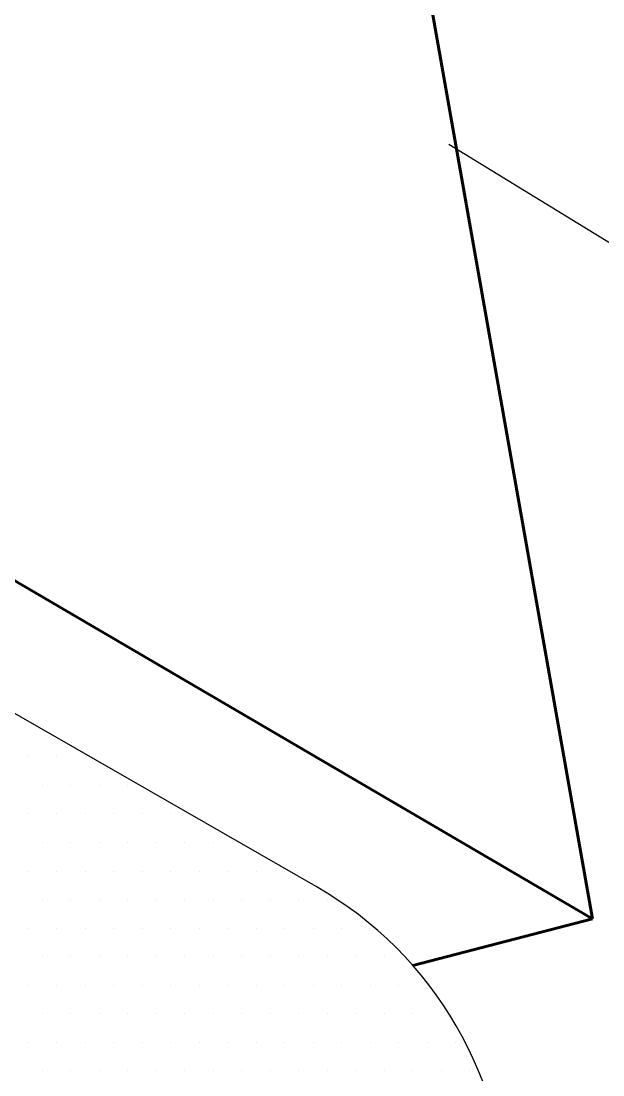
# Model space of a CAD drawing. Extents: x -1392 to 5791, y -3809 to 1722.
# Drawn here: x -136.1 to -108.52, y -1690.21 to -1640.3 of the extents above; entities that cross this region are included whole.
import ezdxf

# ---------------------------------------------------------------- set-up
doc = ezdxf.new("R2010")
doc.units = 0
doc.header["$MEASUREMENT"] = 0
for name, color, linetype, lineweight in [('.ATI-HATCH', 7, 'Continuous', 0), ('G-ANNO-TTLB', 7, 'Continuous', 0), ('TYVEK', 7, 'Continuous', 0), ('WALL SCRATCH', 7, 'Continuous', 0)]:
    doc.layers.add(name, color=color, linetype=linetype, lineweight=lineweight)

# ---------------------------------------------------------------- blocks, each defined once
blk = doc.blocks.new('Block_127')
at = {"layer": '.ATI-HATCH'}
blk.add_open_spline([(-220.153, -1658.718), (-220.153, -1658.718), (-220.153, -1642.018), (-220.153, -1642.018), (-220.153, -1642.018), (-137.561, -1690.421), (-137.561, -1690.421), (-137.561, -1690.421), (-137.566, -1707.121), (-137.566, -1707.121), (-137.566, -1707.121), (-113.039, -1721.492), (-113.039, -1721.492), (-113.039, -1721.492), (-113.039, -1696.927), (-113.039, -1696.927), (-113.039, -1690.467), (-116.501, -1684.502), (-122.11, -1681.297), (-122.11, -1681.297), (-231.51, -1618.519), (-231.51, -1618.519), (-235.827, -1616.052), (-241.325, -1617.552), (-243.792, -1621.868), (-244.569, -1623.228), (-244.977, -1624.768), (-244.977, -1626.334), (-244.977, -1626.334), (-244.977, -1644.169), (-244.977, -1644.169), (-244.977, -1644.169), (-220.123, -1658.735), (-220.123, -1658.735), (-220.123, -1658.735), (-220.153, -1658.718), (-220.153, -1658.718)], degree=3, knots=[0, 0, 0, 0, 1, 1, 1, 2, 2, 2, 3, 3, 3, 4, 4, 4, 5, 5, 5, 6, 6, 6, 7, 7, 7, 8, 8, 8, 9, 9, 9, 10, 10, 10, 11, 11, 11, 12, 12, 12, 12], dxfattribs=at)
at = {"layer": '.ATI-HATCH', "color": 8, "lineweight": 0, "true_color": 0x808080}
for points in [[(-135.758, -1675.156), (-135.758, -1675.156), (-135.758, -1675.156), (-135.758, -1675.156)], [(-134.408, -1675.156), (-134.408, -1675.156), (-134.408, -1675.156), (-134.408, -1675.156)], [(-133.058, -1675.156), (-133.058, -1675.156), (-133.058, -1675.156), (-133.058, -1675.156)], [(-135.083, -1676.506), (-135.083, -1676.506), (-135.083, -1676.506), (-135.083, -1676.506)], [(-133.733, -1676.506), (-133.733, -1676.506), (-133.733, -1676.506), (-133.733, -1676.506)], [(-132.383, -1676.506), (-132.383, -1676.506), (-132.383, -1676.506), (-132.383, -1676.506)], [(-131.033, -1676.506), (-131.033, -1676.506), (-131.033, -1676.506), (-131.033, -1676.506)], [(-135.758, -1677.856), (-135.758, -1677.856), (-135.758, -1677.856), (-135.758, -1677.856)], [(-134.408, -1677.856), (-134.408, -1677.856), (-134.408, -1677.856), (-134.408, -1677.856)], [(-133.058, -1677.856), (-133.058, -1677.856), (-133.058, -1677.856), (-133.058, -1677.856)], [(-131.708, -1677.856), (-131.708, -1677.856), (-131.708, -1677.856), (-131.708, -1677.856)], [(-130.358, -1677.856), (-130.358, -1677.856), (-130.358, -1677.856), (-130.358, -1677.856)], [(-129.007, -1677.856), (-129.007, -1677.856), (-129.007, -1677.856), (-129.007, -1677.856)], [(-135.083, -1679.206), (-135.083, -1679.206), (-135.083, -1679.206), (-135.083, -1679.206)], [(-133.733, -1679.206), (-133.733, -1679.206), (-133.733, -1679.206), (-133.733, -1679.206)], [(-132.383, -1679.206), (-132.383, -1679.206), (-132.383, -1679.206), (-132.383, -1679.206)], [(-131.033, -1679.206), (-131.033, -1679.206), (-131.033, -1679.206), (-131.033, -1679.206)], [(-129.683, -1679.206), (-129.683, -1679.206), (-129.683, -1679.206), (-129.683, -1679.206)], [(-128.332, -1679.206), (-128.332, -1679.206), (-128.332, -1679.206), (-128.332, -1679.206)], [(-126.982, -1679.206), (-126.982, -1679.206), (-126.982, -1679.206), (-126.982, -1679.206)], [(-135.758, -1680.556), (-135.758, -1680.556), (-135.758, -1680.556), (-135.758, -1680.556)], [(-134.408, -1680.556), (-134.408, -1680.556), (-134.408, -1680.556), (-134.408, -1680.556)], [(-133.058, -1680.556), (-133.058, -1680.556), (-133.058, -1680.556), (-133.058, -1680.556)], [(-131.708, -1680.556), (-131.708, -1680.556), (-131.708, -1680.556), (-131.708, -1680.556)], [(-130.358, -1680.556), (-130.358, -1680.556), (-130.358, -1680.556), (-130.358, -1680.556)], [(-129.007, -1680.556), (-129.007, -1680.556), (-129.007, -1680.556), (-129.007, -1680.556)], [(-127.657, -1680.556), (-127.657, -1680.556), (-127.657, -1680.556), (-127.657, -1680.556)], [(-126.307, -1680.556), (-126.307, -1680.556), (-126.307, -1680.556), (-126.307, -1680.556)], [(-124.957, -1680.556), (-124.957, -1680.556), (-124.957, -1680.556), (-124.957, -1680.556)], [(-123.607, -1680.556), (-123.607, -1680.556), (-123.607, -1680.556), (-123.607, -1680.556)], [(-135.083, -1681.907), (-135.083, -1681.907), (-135.083, -1681.907), (-135.083, -1681.907)], [(-133.733, -1681.907), (-133.733, -1681.907), (-133.733, -1681.907), (-133.733, -1681.907)], [(-132.383, -1681.907), (-132.383, -1681.907), (-132.383, -1681.907), (-132.383, -1681.907)], [(-131.033, -1681.907), (-131.033, -1681.907), (-131.033, -1681.907), (-131.033, -1681.907)], [(-129.683, -1681.907), (-129.683, -1681.907), (-129.683, -1681.907), (-129.683, -1681.907)], [(-128.332, -1681.907), (-128.332, -1681.907), (-128.332, -1681.907), (-128.332, -1681.907)], [(-126.982, -1681.907), (-126.982, -1681.907), (-126.982, -1681.907), (-126.982, -1681.907)], [(-125.632, -1681.907), (-125.632, -1681.907), (-125.632, -1681.907), (-125.632, -1681.907)], [(-124.282, -1681.907), (-124.282, -1681.907), (-124.282, -1681.907), (-124.282, -1681.907)], [(-122.932, -1681.907), (-122.932, -1681.907), (-122.932, -1681.907), (-122.932, -1681.907)], [(-121.581, -1681.907), (-121.581, -1681.907), (-121.581, -1681.907), (-121.581, -1681.907)], [(-135.758, -1683.257), (-135.758, -1683.257), (-135.758, -1683.257), (-135.758, -1683.257)], [(-134.408, -1683.257), (-134.408, -1683.257), (-134.408, -1683.257), (-134.408, -1683.257)], [(-133.058, -1683.257), (-133.058, -1683.257), (-133.058, -1683.257), (-133.058, -1683.257)], [(-131.708, -1683.257), (-131.708, -1683.257), (-131.708, -1683.257), (-131.708, -1683.257)], [(-130.358, -1683.257), (-130.358, -1683.257), (-130.358, -1683.257), (-130.358, -1683.257)], [(-129.007, -1683.257), (-129.007, -1683.257), (-129.007, -1683.257), (-129.007, -1683.257)], [(-127.657, -1683.257), (-127.657, -1683.257), (-127.657, -1683.257), (-127.657, -1683.257)], [(-126.307, -1683.257), (-126.307, -1683.257), (-126.307, -1683.257), (-126.307, -1683.257)], [(-124.957, -1683.257), (-124.957, -1683.257), (-124.957, -1683.257), (-124.957, -1683.257)], [(-123.607, -1683.257), (-123.607, -1683.257), (-123.607, -1683.257), (-123.607, -1683.257)], [(-122.256, -1683.257), (-122.256, -1683.257), (-122.256, -1683.257), (-122.256, -1683.257)], [(-120.906, -1683.257), (-120.906, -1683.257), (-120.906, -1683.257), (-120.906, -1683.257)], [(-119.556, -1683.257), (-119.556, -1683.257), (-119.556, -1683.257), (-119.556, -1683.257)], [(-135.083, -1684.607), (-135.083, -1684.607), (-135.083, -1684.607), (-135.083, -1684.607)], [(-133.733, -1684.607), (-133.733, -1684.607), (-133.733, -1684.607), (-133.733, -1684.607)], [(-132.383, -1684.607), (-132.383, -1684.607), (-132.383, -1684.607), (-132.383, -1684.607)], [(-131.033, -1684.607), (-131.033, -1684.607), (-131.033, -1684.607), (-131.033, -1684.607)], [(-129.683, -1684.607), (-129.683, -1684.607), (-129.683, -1684.607), (-129.683, -1684.607)], [(-128.332, -1684.607), (-128.332, -1684.607), (-128.332, -1684.607), (-128.332, -1684.607)], [(-126.982, -1684.607), (-126.982, -1684.607), (-126.982, -1684.607), (-126.982, -1684.607)], [(-125.632, -1684.607), (-125.632, -1684.607), (-125.632, -1684.607), (-125.632, -1684.607)], [(-124.282, -1684.607), (-124.282, -1684.607), (-124.282, -1684.607), (-124.282, -1684.607)], [(-122.932, -1684.607), (-122.932, -1684.607), (-122.932, -1684.607), (-122.932, -1684.607)], [(-121.581, -1684.607), (-121.581, -1684.607), (-121.581, -1684.607), (-121.581, -1684.607)], [(-120.231, -1684.607), (-120.231, -1684.607), (-120.231, -1684.607), (-120.231, -1684.607)], [(-118.881, -1684.607), (-118.881, -1684.607), (-118.881, -1684.607), (-118.881, -1684.607)], [(-135.758, -1685.957), (-135.758, -1685.957), (-135.758, -1685.957), (-135.758, -1685.957)], [(-134.408, -1685.957), (-134.408, -1685.957), (-134.408, -1685.957), (-134.408, -1685.957)], [(-133.058, -1685.957), (-133.058, -1685.957), (-133.058, -1685.957), (-133.058, -1685.957)], [(-131.708, -1685.957), (-131.708, -1685.957), (-131.708, -1685.957), (-131.708, -1685.957)], [(-130.358, -1685.957), (-130.358, -1685.957), (-130.358, -1685.957), (-130.358, -1685.957)], [(-129.007, -1685.957), (-129.007, -1685.957), (-129.007, -1685.957), (-129.007, -1685.957)], [(-127.657, -1685.957), (-127.657, -1685.957), (-127.657, -1685.957), (-127.657, -1685.957)], [(-126.307, -1685.957), (-126.307, -1685.957), (-126.307, -1685.957), (-126.307, -1685.957)], [(-124.957, -1685.957), (-124.957, -1685.957), (-124.957, -1685.957), (-124.957, -1685.957)], [(-123.607, -1685.957), (-123.607, -1685.957), (-123.607, -1685.957), (-123.607, -1685.957)], [(-122.256, -1685.957), (-122.256, -1685.957), (-122.256, -1685.957), (-122.256, -1685.957)], [(-120.906, -1685.957), (-120.906, -1685.957), (-120.906, -1685.957), (-120.906, -1685.957)], [(-119.556, -1685.957), (-119.556, -1685.957), (-119.556, -1685.957), (-119.556, -1685.957)], [(-118.206, -1685.957), (-118.206, -1685.957), (-118.206, -1685.957), (-118.206, -1685.957)], [(-116.856, -1685.957), (-116.856, -1685.957), (-116.856, -1685.957), (-116.856, -1685.957)], [(-135.083, -1687.307), (-135.083, -1687.307), (-135.083, -1687.307), (-135.083, -1687.307)], [(-133.733, -1687.307), (-133.733, -1687.307), (-133.733, -1687.307), (-133.733, -1687.307)], [(-132.383, -1687.307), (-132.383, -1687.307), (-132.383, -1687.307), (-132.383, -1687.307)], [(-131.033, -1687.307), (-131.033, -1687.307), (-131.033, -1687.307), (-131.033, -1687.307)], [(-129.683, -1687.307), (-129.683, -1687.307), (-129.683, -1687.307), (-129.683, -1687.307)], [(-128.332, -1687.307), (-128.332, -1687.307), (-128.332, -1687.307), (-128.332, -1687.307)], [(-126.982, -1687.307), (-126.982, -1687.307), (-126.982, -1687.307), (-126.982, -1687.307)], [(-125.632, -1687.307), (-125.632, -1687.307), (-125.632, -1687.307), (-125.632, -1687.307)], [(-124.282, -1687.307), (-124.282, -1687.307), (-124.282, -1687.307), (-124.282, -1687.307)], [(-122.932, -1687.307), (-122.932, -1687.307), (-122.932, -1687.307), (-122.932, -1687.307)], [(-121.581, -1687.307), (-121.581, -1687.307), (-121.581, -1687.307), (-121.581, -1687.307)], [(-120.231, -1687.307), (-120.231, -1687.307), (-120.231, -1687.307), (-120.231, -1687.307)], [(-118.881, -1687.307), (-118.881, -1687.307), (-118.881, -1687.307), (-118.881, -1687.307)], [(-117.531, -1687.307), (-117.531, -1687.307), (-117.531, -1687.307), (-117.531, -1687.307)], [(-116.181, -1687.307), (-116.181, -1687.307), (-116.181, -1687.307), (-116.181, -1687.307)], [(-135.758, -1688.658), (-135.758, -1688.658), (-135.758, -1688.658), (-135.758, -1688.658)], [(-134.408, -1688.658), (-134.408, -1688.658), (-134.408, -1688.658), (-134.408, -1688.658)], [(-133.058, -1688.658), (-133.058, -1688.658), (-133.058, -1688.658), (-133.058, -1688.658)], [(-131.708, -1688.658), (-131.708, -1688.658), (-131.708, -1688.658), (-131.708, -1688.658)], [(-130.358, -1688.658), (-130.358, -1688.658), (-130.358, -1688.658), (-130.358, -1688.658)], [(-129.007, -1688.658), (-129.007, -1688.658), (-129.007, -1688.658), (-129.007, -1688.658)], [(-127.657, -1688.658), (-127.657, -1688.658), (-127.657, -1688.658), (-127.657, -1688.658)], [(-126.307, -1688.658), (-126.307, -1688.658), (-126.307, -1688.658), (-126.307, -1688.658)], [(-124.957, -1688.658), (-124.957, -1688.658), (-124.957, -1688.658), (-124.957, -1688.658)], [(-123.607, -1688.658), (-123.607, -1688.658), (-123.607, -1688.658), (-123.607, -1688.658)], [(-122.256, -1688.658), (-122.256, -1688.658), (-122.256, -1688.658), (-122.256, -1688.658)], [(-120.906, -1688.658), (-120.906, -1688.658), (-120.906, -1688.658), (-120.906, -1688.658)], [(-119.556, -1688.658), (-119.556, -1688.658), (-119.556, -1688.658), (-119.556, -1688.658)], [(-118.206, -1688.658), (-118.206, -1688.658), (-118.206, -1688.658), (-118.206, -1688.658)], [(-116.856, -1688.658), (-116.856, -1688.658), (-116.856, -1688.658), (-116.856, -1688.658)], [(-115.505, -1688.658), (-115.505, -1688.658), (-115.505, -1688.658), (-115.505, -1688.658)], [(-135.083, -1690.008), (-135.083, -1690.008), (-135.083, -1690.008), (-135.083, -1690.008)], [(-133.733, -1690.008), (-133.733, -1690.008), (-133.733, -1690.008), (-133.733, -1690.008)], [(-132.383, -1690.008), (-132.383, -1690.008), (-132.383, -1690.008), (-132.383, -1690.008)], [(-131.033, -1690.008), (-131.033, -1690.008), (-131.033, -1690.008), (-131.033, -1690.008)], [(-129.683, -1690.008), (-129.683, -1690.008), (-129.683, -1690.008), (-129.683, -1690.008)], [(-128.332, -1690.008), (-128.332, -1690.008), (-128.332, -1690.008), (-128.332, -1690.008)], [(-126.982, -1690.008), (-126.982, -1690.008), (-126.982, -1690.008), (-126.982, -1690.008)], [(-125.632, -1690.008), (-125.632, -1690.008), (-125.632, -1690.008), (-125.632, -1690.008)], [(-124.282, -1690.008), (-124.282, -1690.008), (-124.282, -1690.008), (-124.282, -1690.008)], [(-122.932, -1690.008), (-122.932, -1690.008), (-122.932, -1690.008), (-122.932, -1690.008)], [(-121.581, -1690.008), (-121.581, -1690.008), (-121.581, -1690.008), (-121.581, -1690.008)], [(-120.231, -1690.008), (-120.231, -1690.008), (-120.231, -1690.008), (-120.231, -1690.008)], [(-118.881, -1690.008), (-118.881, -1690.008), (-118.881, -1690.008), (-118.881, -1690.008)], [(-117.531, -1690.008), (-117.531, -1690.008), (-117.531, -1690.008), (-117.531, -1690.008)], [(-116.181, -1690.008), (-116.181, -1690.008), (-116.181, -1690.008), (-116.181, -1690.008)], [(-114.83, -1690.008), (-114.83, -1690.008), (-114.83, -1690.008), (-114.83, -1690.008)]]:
    blk.add_open_spline(points, degree=3, dxfattribs=at)

msp = doc.modelspace()

# ---------------------------------------------------------------- hatches: boundary and pattern name
at = {"layer": 'G-ANNO-TTLB', "true_color": 0xff00ff, "transparency": 33554687}
h = msp.add_hatch(color=6, dxfattribs=at)
edge = h.paths.add_edge_path()
edge.add_spline(control_points=[(1773.018, -3692.604), (1773.018, -3692.604), (-1156.5, -3692.604), (-1156.5, -3692.604), (-1156.5, -3692.604), (-1156.5, -1235.604), (-1156.5, -1235.604), (-1156.5, -1235.604), (1773.018, -1235.604), (1773.018, -1235.604), (1773.018, -1235.604), (1773.018, -3692.604), (1773.018, -3692.604)], knot_values=[0, 0, 0, 0, 1, 1, 1, 2, 2, 2, 3, 3, 3, 4, 4, 4, 4], degree=3, periodic=0)
edge = h.paths.add_edge_path()
edge.add_spline(control_points=[(-1147.5, -1244.604), (-1147.5, -1244.604), (-1147.5, -3683.604), (-1147.5, -3683.604), (-1147.5, -3683.604), (1764.018, -3683.604), (1764.018, -3683.604), (1764.018, -3683.604), (1764.018, -1244.604), (1764.018, -1244.604), (1764.018, -1244.604), (-1147.5, -1244.604), (-1147.5, -1244.604)], knot_values=[0, 0, 0, 0, 1, 1, 1, 2, 2, 2, 3, 3, 3, 4, 4, 4, 4], degree=3, periodic=0)
edge.add_line((-1147.5, -1244.604), (-1147.5, -1244.604))

# ---------------------------------------------------------------- linework, layer by layer
at = {"layer": 'G-ANNO-TTLB'}
for points in [[(1773.018, -3692.604), (1773.018, -3692.604), (-1156.5, -3692.604), (-1156.5, -3692.604), (-1156.5, -3692.604), (-1156.5, -1235.604), (-1156.5, -1235.604), (-1156.5, -1235.604), (1773.018, -1235.604), (1773.018, -1235.604), (1773.018, -1235.604), (1773.018, -3692.604), (1773.018, -3692.604)], [(-1147.5, -1244.604), (-1147.5, -1244.604), (-1147.5, -3683.604), (-1147.5, -3683.604), (-1147.5, -3683.604), (1764.018, -3683.604), (1764.018, -3683.604), (1764.018, -3683.604), (1764.018, -1244.604), (1764.018, -1244.604), (1764.018, -1244.604), (-1147.5, -1244.604), (-1147.5, -1244.604)]]:
    msp.add_open_spline(points, degree=3, knots=[0, 0, 0, 0, 1, 1, 1, 2, 2, 2, 3, 3, 3, 4, 4, 4, 4], dxfattribs=at)
at = {"layer": 'TYVEK', "color": 18, "lineweight": 60, "true_color": 0x000000}
for p, q in [((-109.015, -1682.815), (-243.885, -1604.056)), ((-109.015, -1682.815), (-118.836, -1627.281)), ((-117.528, -1685.033), (-109.015, -1682.815))]:
    msp.add_line(p, q, dxfattribs=at)
at = {"layer": 'TYVEK', "color": 4, "lineweight": 25, "true_color": 0x00ffff}
msp.add_open_spline([(-113.039, -1721.492), (-113.039, -1721.492), (-113.039, -1696.927), (-113.039, -1696.927), (-113.039, -1690.467), (-116.501, -1684.502), (-122.11, -1681.297), (-122.11, -1681.297), (-231.51, -1618.519), (-231.51, -1618.519), (-235.827, -1616.052), (-241.325, -1617.552), (-243.792, -1621.868), (-244.569, -1623.228), (-244.977, -1624.768), (-244.977, -1626.334), (-244.977, -1626.334), (-244.977, -1644.169), (-244.977, -1644.169)], degree=3, knots=[0, 0, 0, 0, 1, 1, 1, 2, 2, 2, 3, 3, 3, 4, 4, 4, 5, 5, 5, 6, 6, 6, 6], dxfattribs=at)
at = {"layer": 'WALL SCRATCH', "color": 18, "lineweight": 25, "true_color": 0x000000}
msp.add_line((-89.436, -1662.307), (-115.825, -1646.145), dxfattribs=at)

# ---------------------------------------------------------------- block references
at = {"layer": '.ATI-HATCH'}
msp.add_blockref('Block_127', (0, 0), dxfattribs=at)

doc.saveas('drawing.dxf')
